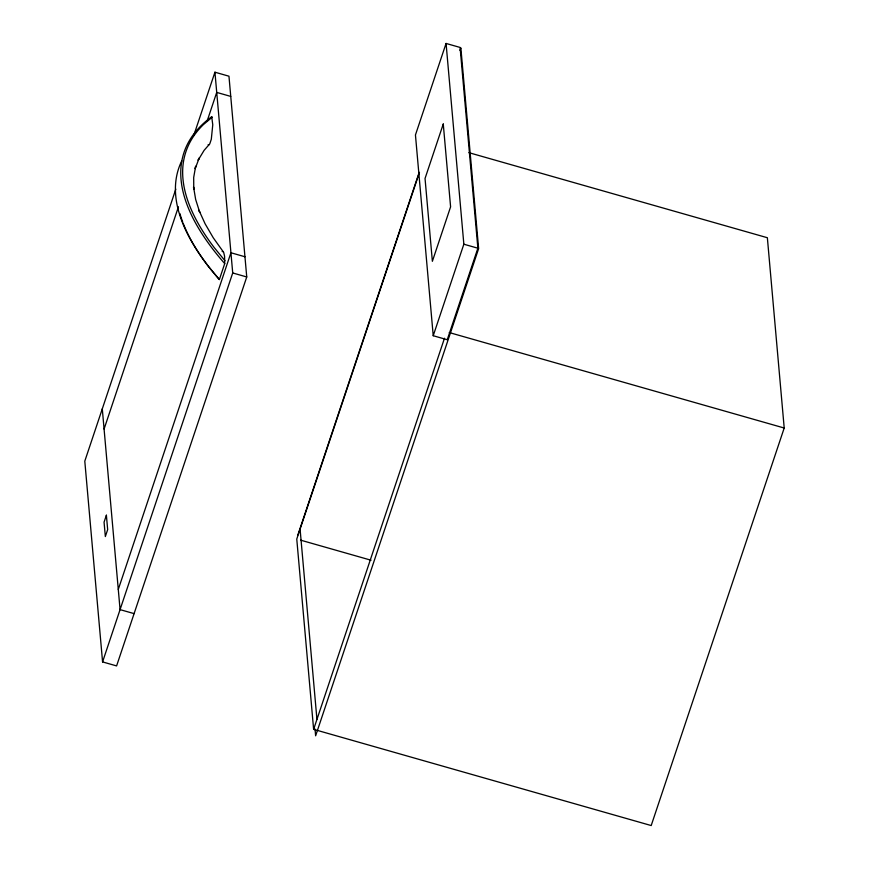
<?xml version="1.0" encoding="UTF-8"?>
<svg xmlns="http://www.w3.org/2000/svg" width="869" height="869" viewBox="0 0 869 869"><rect width="100%" height="100%" fill="white"/><g stroke="black" fill="none" stroke-linecap="round" stroke-linejoin="round"><path stroke-width="1.3" d="M224.713 263.6L224.582 256.214L223.659 252.347L213.263 237.791L205.106 223.8L198.947 210.255L199.783 212.481L195.655 199.457L193.548 186.954L193.754 189.388L193.689 177.493L195.655 166.218L195.199 168.64L199.186 158.039L198.099 160.254L204.106 150.348L209.755 143.885L211.308 139.246L212.764 124.778L211.71 116.707A594.82 191.691 18.5 0 0 224.713 263.6L219.368 279.568L208.06 266.001A593.255 191.18 18.5 0 1 183.163 223.268M175.81 189.138L84.793 461.157L102.575 661.917L116.598 665.915L246.742 276.961L228.96 76.2L214.936 72.203L193.863 135.162M104.074 429.058L178.46 206.768M207.267 120.672L216.718 92.407L230.741 96.405M118.282 589.421L230.926 252.76L244.949 256.757M102.575 661.917L232.718 272.964L214.936 72.203M446.069 43.45L415.447 134.967L433.229 335.727L447.253 339.725L477.874 248.208L460.092 47.447L446.069 43.45L463.85 244.211L433.229 335.727M297.839 535.043L419.13 172.562M459.983 50.445L460.852 47.871L478.634 248.632L315.632 735.804L315.034 729.069M419.477 172.323L296.763 539.052L313.622 729.341L651.196 825.55L784.207 428.015L767.36 237.726L468.88 152.662M313.622 729.341L444.493 338.226M212.264 117.152L203.335 124.669A593.255 191.18 18.5 0 0 214.219 247.589L224.973 260.722M208.115 144.699L208.918 144.808M222.16 251.478L222.964 251.586M463.85 244.211L477.874 248.208M449.24 332.555L784.207 428.015M232.718 272.964L246.742 276.961M300.674 540.17L371.052 560.223M134.098 613.623L120.074 609.625L102.292 408.864M300.087 529.134L316.946 719.423M219.368 279.568A594.82 191.691 18.5 0 1 181.773 160.863M182.696 222.04A593.255 191.18 18.5 0 1 179.883 213.535M106.387 515.219L104.063 522.16L105.345 536.553L107.669 529.612L106.387 515.219M443.266 124.017L425.039 178.482L432.371 261.308L450.598 206.844L443.266 124.017"/></g></svg>
